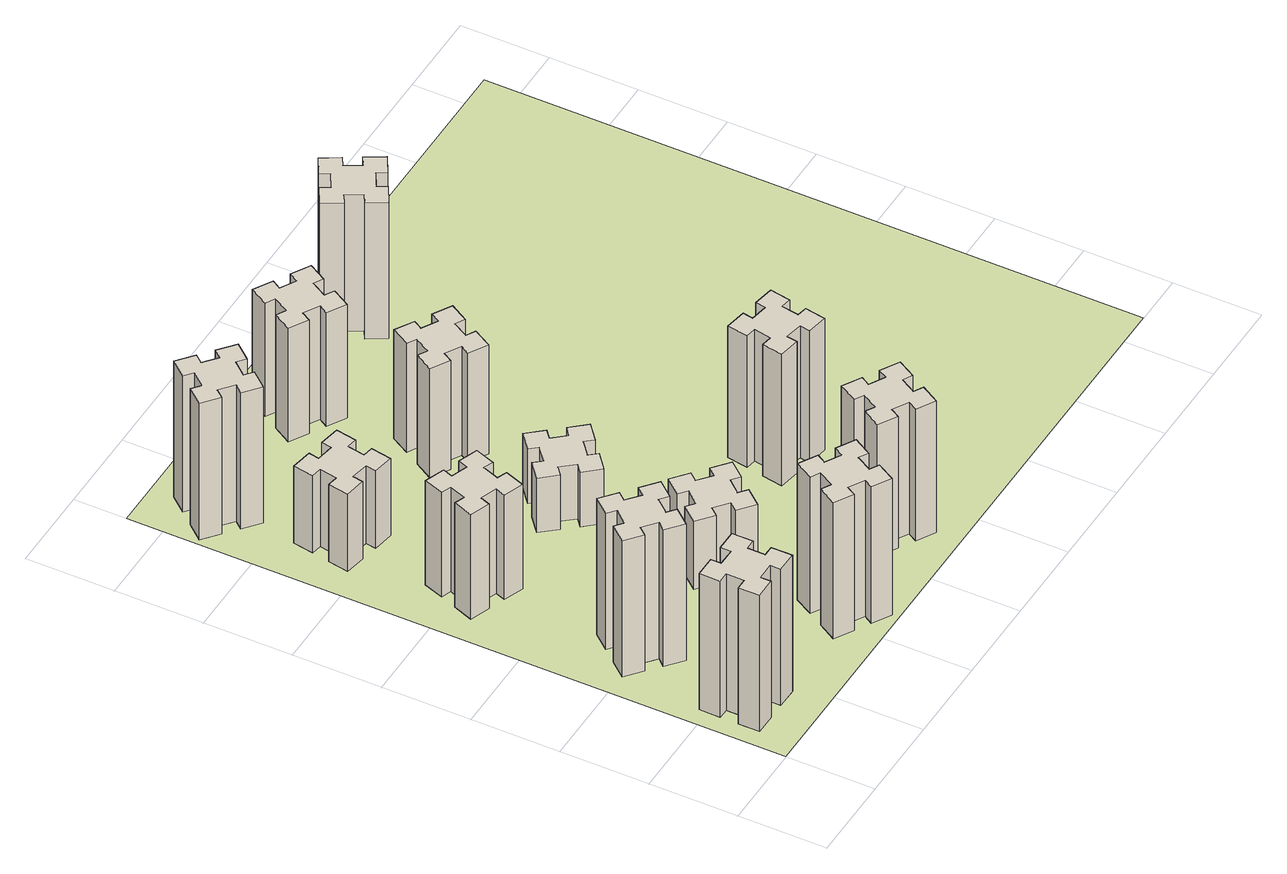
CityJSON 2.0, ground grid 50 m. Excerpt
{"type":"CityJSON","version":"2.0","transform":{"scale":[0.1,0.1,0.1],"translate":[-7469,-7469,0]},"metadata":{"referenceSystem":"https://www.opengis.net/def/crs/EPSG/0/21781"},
"CityObjects":{
"building1":{"type":"Building","attributes":{"class":"1000","function":"1000","usage":"1000","yearOfConstruction":2016,"roofType":"1000","measuredHeight":90,"storeysAboveGround":30,"storeysBelowGround":0},"geometry":[{"type":"Solid","lod":"1","boundaries":[[[[0,1,2,3,4,5,6,7,8,9,10,11,12,13,14,15,16,17,18,19]],[[17,16,20,21]],[[16,15,22,20]],[[15,14,23,22]],[[14,13,24,23]],[[13,12,25,24]],[[12,11,26,25]],[[11,10,27,26]],[[10,9,28,27]],[[9,8,29,28]],[[8,7,30,29]],[[7,6,31,30]],[[6,5,32,31]],[[5,4,33,32]],[[4,3,34,33]],[[3,2,35,34]],[[2,1,36,35]],[[1,0,37,36]],[[0,19,38,37]],[[19,18,39,38]],[[18,17,21,39]],[[24,25,26,27,28,29,30,31,32,33,34,35,36,37,38,39,21,20,22,23]]]]}]},
"building2":{"type":"Building","attributes":{"class":"1000","function":"1000","usage":"1000","yearOfConstruction":2016,"roofType":"1000","measuredHeight":90,"storeysAboveGround":30,"storeysBelowGround":0},"geometry":[{"type":"Solid","lod":"1","boundaries":[[[[40,41,42,43,44,45,46,47,48,49,50,51,52,53,54,55,56,57,58,59]],[[57,56,60,61]],[[56,55,62,60]],[[55,54,63,62]],[[54,53,64,63]],[[53,52,65,64]],[[52,51,66,65]],[[51,50,67,66]],[[50,49,68,67]],[[49,48,69,68]],[[48,47,70,69]],[[47,46,71,70]],[[46,45,72,71]],[[45,44,73,72]],[[44,43,74,73]],[[43,42,75,74]],[[42,41,76,75]],[[41,40,77,76]],[[40,59,78,77]],[[59,58,79,78]],[[58,57,61,79]],[[64,65,66,67,68,69,70,71,72,73,74,75,76,77,78,79,61,60,62,63]]]]}]},
"building3":{"type":"Building","attributes":{"class":"1000","function":"1000","usage":"1000","yearOfConstruction":2016,"roofType":"1000","measuredHeight":69,"storeysAboveGround":30,"storeysBelowGround":0},"geometry":[{"type":"Solid","lod":"1","boundaries":[[[[80,81,82,83,84,85,86,87,88,89,90,91,92,93,94,95,96,97,98,99]],[[97,96,100,101]],[[96,95,102,100]],[[95,94,103,102]],[[94,93,104,103]],[[93,92,105,104]],[[92,91,106,105]],[[91,90,107,106]],[[90,89,108,107]],[[89,88,109,108]],[[88,87,110,109]],[[87,86,111,110]],[[86,85,112,111]],[[85,84,113,112]],[[84,83,114,113]],[[83,82,115,114]],[[82,81,116,115]],[[81,80,117,116]],[[80,99,118,117]],[[99,98,119,118]],[[98,97,101,119]],[[104,105,106,107,108,109,110,111,112,113,114,115,116,117,118,119,101,100,102,103]]]]}]},
"building4":{"type":"Building","attributes":{"class":"1000","function":"1000","usage":"1000","yearOfConstruction":2016,"roofType":"1000","measuredHeight":51,"storeysAboveGround":30,"storeysBelowGround":0},"geometry":[{"type":"Solid","lod":"1","boundaries":[[[[120,121,122,123,124,125,126,127,128,129,130,131,132,133,134,135,136,137,138,139]],[[137,136,140,141]],[[136,135,142,140]],[[135,134,143,142]],[[134,133,144,143]],[[133,132,145,144]],[[132,131,146,145]],[[131,130,147,146]],[[130,129,148,147]],[[129,128,149,148]],[[128,127,150,149]],[[127,126,151,150]],[[126,125,152,151]],[[125,124,153,152]],[[124,123,154,153]],[[123,122,155,154]],[[122,121,156,155]],[[121,120,157,156]],[[120,139,158,157]],[[139,138,159,158]],[[138,137,141,159]],[[144,145,146,147,148,149,150,151,152,153,154,155,156,157,158,159,141,140,142,143]]]]}]},
"building5":{"type":"Building","attributes":{"class":"1000","function":"1000","usage":"1000","yearOfConstruction":2016,"roofType":"1000","measuredHeight":90,"storeysAboveGround":30,"storeysBelowGround":0},"geometry":[{"type":"Solid","lod":"1","boundaries":[[[[160,161,162,163,164,165,166,167,168,169,170,171,172,173,174,175,176,177,178,179]],[[177,176,180,181]],[[176,175,182,180]],[[175,174,183,182]],[[174,173,184,183]],[[173,172,185,184]],[[172,171,186,185]],[[171,170,187,186]],[[170,169,188,187]],[[169,168,189,188]],[[168,167,190,189]],[[167,166,191,190]],[[166,165,192,191]],[[165,164,193,192]],[[164,163,194,193]],[[163,162,195,194]],[[162,161,196,195]],[[161,160,197,196]],[[160,179,198,197]],[[179,178,199,198]],[[178,177,181,199]],[[184,185,186,187,188,189,190,191,192,193,194,195,196,197,198,199,181,180,182,183]]]]}]},
"building6":{"type":"Building","attributes":{"class":"1000","function":"1000","usage":"1000","yearOfConstruction":2016,"roofType":"1000","measuredHeight":90,"storeysAboveGround":30,"storeysBelowGround":0},"geometry":[{"type":"Solid","lod":"1","boundaries":[[[[200,201,202,203,204,205,206,207,208,209,210,211,212,213,214,215,216,217,218,219]],[[217,216,220,221]],[[216,215,222,220]],[[215,214,223,222]],[[214,213,224,223]],[[213,212,225,224]],[[212,211,226,225]],[[211,210,227,226]],[[210,209,228,227]],[[209,208,229,228]],[[208,207,230,229]],[[207,206,231,230]],[[206,205,232,231]],[[205,204,233,232]],[[204,203,234,233]],[[203,202,235,234]],[[202,201,236,235]],[[201,200,237,236]],[[200,219,238,237]],[[219,218,239,238]],[[218,217,221,239]],[[224,225,226,227,228,229,230,231,232,233,234,235,236,237,238,239,221,220,222,223]]]]}]},
"building7":{"type":"Building","attributes":{"class":"1000","function":"1000","usage":"1000","yearOfConstruction":2016,"roofType":"1000","measuredHeight":45,"storeysAboveGround":30,"storeysBelowGround":0},"geometry":[{"type":"Solid","lod":"1","boundaries":[[[[240,241,242,243,244,245,246,247,248,249,250,251,252,253,254,255,256,257,258,259]],[[257,256,260,261]],[[256,255,262,260]],[[255,254,263,262]],[[254,253,264,263]],[[253,252,265,264]],[[252,251,266,265]],[[251,250,267,266]],[[250,249,268,267]],[[249,248,269,268]],[[248,247,270,269]],[[247,246,271,270]],[[246,245,272,271]],[[245,244,273,272]],[[244,243,274,273]],[[243,242,275,274]],[[242,241,276,275]],[[241,240,277,276]],[[240,259,278,277]],[[259,258,279,278]],[[258,257,261,279]],[[264,265,266,267,268,269,270,271,272,273,274,275,276,277,278,279,261,260,262,263]]]]}]},
"building8":{"type":"Building","attributes":{"class":"1000","function":"1000","usage":"1000","yearOfConstruction":2016,"roofType":"1000","measuredHeight":36,"storeysAboveGround":30,"storeysBelowGround":0},"geometry":[{"type":"Solid","lod":"1","boundaries":[[[[280,281,282,283,284,285,286,287,288,289,290,291,292,293,294,295,296,297,298,299]],[[297,296,300,301]],[[296,295,302,300]],[[295,294,303,302]],[[294,293,304,303]],[[293,292,305,304]],[[292,291,306,305]],[[291,290,307,306]],[[290,289,308,307]],[[289,288,309,308]],[[288,287,310,309]],[[287,286,311,310]],[[286,285,312,311]],[[285,284,313,312]],[[284,283,314,313]],[[283,282,315,314]],[[282,281,316,315]],[[281,280,317,316]],[[280,299,318,317]],[[299,298,319,318]],[[298,297,301,319]],[[304,305,306,307,308,309,310,311,312,313,314,315,316,317,318,319,301,300,302,303]]]]}]},
"building9":{"type":"Building","attributes":{"class":"1000","function":"1000","usage":"1000","yearOfConstruction":2016,"roofType":"1000","measuredHeight":87,"storeysAboveGround":30,"storeysBelowGround":0},"geometry":[{"type":"Solid","lod":"1","boundaries":[[[[320,321,322,323,324,325,326,327,328,329,330,331,332,333,334,335,336,337,338,339]],[[337,336,340,341]],[[336,335,342,340]],[[335,334,343,342]],[[334,333,344,343]],[[333,332,345,344]],[[332,331,346,345]],[[331,330,347,346]],[[330,329,348,347]],[[329,328,349,348]],[[328,327,350,349]],[[327,326,351,350]],[[326,325,352,351]],[[325,324,353,352]],[[324,323,354,353]],[[323,322,355,354]],[[322,321,356,355]],[[321,320,357,356]],[[320,339,358,357]],[[339,338,359,358]],[[338,337,341,359]],[[344,345,346,347,348,349,350,351,352,353,354,355,356,357,358,359,341,340,342,343]]]]}]},
"building10":{"type":"Building","attributes":{"class":"1000","function":"1000","usage":"1000","yearOfConstruction":2016,"roofType":"1000","measuredHeight":72,"storeysAboveGround":30,"storeysBelowGround":0},"geometry":[{"type":"Solid","lod":"1","boundaries":[[[[360,361,362,363,364,365,366,367,368,369,370,371,372,373,374,375,376,377,378,379]],[[377,376,380,381]],[[376,375,382,380]],[[375,374,383,382]],[[374,373,384,383]],[[373,372,385,384]],[[372,371,386,385]],[[371,370,387,386]],[[370,369,388,387]],[[369,368,389,388]],[[368,367,390,389]],[[367,366,391,390]],[[366,365,392,391]],[[365,364,393,392]],[[364,363,394,393]],[[363,362,395,394]],[[362,361,396,395]],[[361,360,397,396]],[[360,379,398,397]],[[379,378,399,398]],[[378,377,381,399]],[[384,385,386,387,388,389,390,391,392,393,394,395,396,397,398,399,381,380,382,383]]]]}]},
"building11":{"type":"Building","attributes":{"class":"1000","function":"1000","usage":"1000","yearOfConstruction":2016,"roofType":"1000","measuredHeight":75,"storeysAboveGround":30,"storeysBelowGround":0},"geometry":[{"type":"Solid","lod":"1","boundaries":[[[[400,401,402,403,404,405,406,407,408,409,410,411,412,413,414,415,416,417,418,419]],[[417,416,420,421]],[[416,415,422,420]],[[415,414,423,422]],[[414,413,424,423]],[[413,412,425,424]],[[412,411,426,425]],[[411,410,427,426]],[[410,409,428,427]],[[409,408,429,428]],[[408,407,430,429]],[[407,406,431,430]],[[406,405,432,431]],[[405,404,433,432]],[[404,403,434,433]],[[403,402,435,434]],[[402,401,436,435]],[[401,400,437,436]],[[400,419,438,437]],[[419,418,439,438]],[[418,417,421,439]],[[424,425,426,427,428,429,430,431,432,433,434,435,436,437,438,439,421,420,422,423]]]]}]},
"building12":{"type":"Building","attributes":{"class":"1000","function":"1000","usage":"1000","yearOfConstruction":2016,"roofType":"1000","measuredHeight":87,"storeysAboveGround":30,"storeysBelowGround":0},"geometry":[{"type":"Solid","lod":"1","boundaries":[[[[440,441,442,443,444,445,446,447,448,449,450,451,452,453,454,455,456,457,458,459]],[[457,456,460,461]],[[456,455,462,460]],[[455,454,463,462]],[[454,453,464,463]],[[453,452,465,464]],[[452,451,466,465]],[[451,450,467,466]],[[450,449,468,467]],[[449,448,469,468]],[[448,447,470,469]],[[447,446,471,470]],[[446,445,472,471]],[[445,444,473,472]],[[444,443,474,473]],[[443,442,475,474]],[[442,441,476,475]],[[441,440,477,476]],[[440,459,478,477]],[[459,458,479,478]],[[458,457,461,479]],[[464,465,466,467,468,469,470,471,472,473,474,475,476,477,478,479,461,460,462,463]]]]}]},
"building13":{"type":"Building","attributes":{"class":"1000","function":"1000","usage":"1000","yearOfConstruction":2016,"roofType":"1000","measuredHeight":90,"storeysAboveGround":30,"storeysBelowGround":0},"geometry":[{"type":"Solid","lod":"1","boundaries":[[[[480,481,482,483,484,485,486,487,488,489,490,491,492,493,494,495,496,497,498,499]],[[497,496,500,501]],[[496,495,502,500]],[[495,494,503,502]],[[494,493,504,503]],[[493,492,505,504]],[[492,491,506,505]],[[491,490,507,506]],[[490,489,508,507]],[[489,488,509,508]],[[488,487,510,509]],[[487,486,511,510]],[[486,485,512,511]],[[485,484,513,512]],[[484,483,514,513]],[[483,482,515,514]],[[482,481,516,515]],[[481,480,517,516]],[[480,499,518,517]],[[499,498,519,518]],[[498,497,501,519]],[[504,505,506,507,508,509,510,511,512,513,514,515,516,517,518,519,501,500,502,503]]]]}]},
"landuse1":{"type":"LandUse","attributes":{"name":"plot1","function":"1010"},"geometry":[{"type":"MultiSurface","lod":"1","boundaries":[[[520,521,522,523]]]}]}
},
"vertices":[
[165,425,0],[165,325,0],[105,325,0],[105,205,0],[225,205,0],[225,265,0],[325,265,0],[325,205,0],[445,205,0],[445,325,0],[385,325,0],[385,425,0],[445,425,0],[445,545,0],[325,545,0],[325,485,0],[225,485,0],[225,545,0],[105,545,0],[105,425,0],[225,485,900],[225,545,900],[325,485,900],[325,545,900],[445,545,900],[445,425,900],[385,425,900],[385,325,900],[445,325,900],[445,205,900],[325,205,900],[325,265,900],[225,265,900],[225,205,900],[105,205,900],[105,325,900],[165,325,900],[165,425,900],[105,425,900],[105,545,900],
[484,1067,0],[408,1132,0],[446,1178,0],[354,1255,0],[277,1163,0],[323,1124,0],[259,1048,0],[213,1086,0],[136,994,0],[228,917,0],[266,963,0],[343,899,0],[304,853,0],[396,776,0],[473,868,0],[427,906,0],[492,983,0],[538,944,0],[615,1036,0],[523,1113,0],[492,983,900],[538,944,900],[427,906,900],[473,868,900],[396,776,900],[304,853,900],[343,899,900],[266,963,900],[228,917,900],[136,994,900],[213,1086,900],[259,1048,900],[323,1124,900],[277,1163,900],[354,1255,900],[446,1178,900],[408,1132,900],[484,1067,900],[523,1113,900],[615,1036,900],
[460,2042,0],[366,2076,0],[387,2132,0],[274,2173,0],[233,2060,0],[289,2040,0],[255,1946,0],[199,1967,0],[157,1854,0],[270,1813,0],[291,1869,0],[385,1835,0],[364,1779,0],[477,1737,0],[518,1850,0],[462,1871,0],[496,1965,0],[552,1944,0],[593,2057,0],[480,2098,0],[496,1965,690],[552,1944,690],[462,1871,690],[518,1850,690],[477,1737,690],[364,1779,690],[385,1835,690],[291,1869,690],[270,1813,690],[157,1854,690],[199,1967,690],[255,1946,690],[289,2040,690],[233,2060,690],[274,2173,690],[387,2132,690],[366,2076,690],[460,2042,690],[480,2098,690],[593,2057,690],
[276,2764,0],[258,2665,0],[199,2676,0],[178,2557,0],[297,2537,0],[307,2596,0],[405,2578,0],[395,2519,0],[513,2498,0],[534,2617,0],[475,2627,0],[492,2725,0],[551,2715,0],[572,2833,0],[454,2854,0],[444,2795,0],[345,2812,0],[356,2871,0],[237,2892,0],[217,2774,0],[345,2812,510],[356,2871,510],[444,2795,510],[454,2854,510],[572,2833,510],[551,2715,510],[492,2725,510],[475,2627,510],[534,2617,510],[513,2498,510],[395,2519,510],[405,2578,510],[307,2596,510],[297,2537,510],[178,2557,510],[199,2676,510],[258,2665,510],[276,2764,510],[217,2774,510],[237,2892,510],
[1214,346,0],[1127,396,0],[1157,448,0],[1053,508,0],[993,404,0],[1045,374,0],[995,287,0],[943,317,0],[883,213,0],[987,153,0],[1017,205,0],[1104,155,0],[1074,103,0],[1178,43,0],[1238,147,0],[1186,177,0],[1236,264,0],[1288,234,0],[1348,338,0],[1244,398,0],[1236,264,900],[1288,234,900],[1186,177,900],[1238,147,900],[1178,43,900],[1074,103,900],[1104,155,900],[1017,205,900],[987,153,900],[883,213,900],[943,317,900],[995,287,900],[1045,374,900],[993,404,900],[1053,508,900],[1157,448,900],[1127,396,900],[1214,346,900],[1244,398,900],[1348,338,900],
[384,3387,0],[308,3452,0],[346,3498,0],[254,3575,0],[177,3483,0],[223,3444,0],[159,3368,0],[113,3406,0],[36,3314,0],[128,3237,0],[166,3283,0],[243,3219,0],[204,3173,0],[296,3096,0],[373,3188,0],[327,3226,0],[392,3303,0],[438,3264,0],[515,3356,0],[423,3433,0],[392,3303,900],[438,3264,900],[327,3226,900],[373,3188,900],[296,3096,900],[204,3173,900],[243,3219,900],[166,3283,900],[128,3237,900],[36,3314,900],[113,3406,900],[159,3368,900],[223,3444,900],[177,3483,900],[254,3575,900],[346,3498,900],[308,3452,900],[384,3387,900],[423,3433,900],[515,3356,900],
[1167,906,0],[1232,983,0],[1278,944,0],[1355,1036,0],[1263,1113,0],[1224,1067,0],[1148,1132,0],[1186,1178,0],[1094,1255,0],[1017,1163,0],[1063,1124,0],[999,1048,0],[953,1086,0],[876,994,0],[968,917,0],[1006,963,0],[1083,899,0],[1044,853,0],[1136,776,0],[1213,868,0],[1083,899,450],[1044,853,450],[1006,963,450],[968,917,450],[876,994,450],[953,1086,450],[999,1048,450],[1063,1124,450],[1017,1163,450],[1094,1255,450],[1186,1178,450],[1148,1132,450],[1224,1067,450],[1263,1113,450],[1355,1036,450],[1278,944,450],[1232,983,450],[1167,906,450],[1213,868,450],[1136,776,450],
[1083,1972,0],[1006,1907,0],[968,1953,0],[876,1876,0],[953,1784,0],[999,1823,0],[1063,1746,0],[1017,1708,0],[1094,1616,0],[1186,1693,0],[1148,1739,0],[1224,1803,0],[1263,1757,0],[1355,1834,0],[1278,1926,0],[1232,1888,0],[1167,1964,0],[1213,2003,0],[1136,2095,0],[1044,2018,0],[1167,1964,360],[1213,2003,360],[1232,1888,360],[1278,1926,360],[1355,1834,360],[1263,1757,360],[1224,1803,360],[1148,1739,360],[1186,1693,360],[1094,1616,360],[1017,1708,360],[1063,1746,360],[999,1823,360],[953,1784,360],[876,1876,360],[968,1953,360],[1006,1907,360],[1083,1972,360],[1044,2018,360],[1136,2095,360],
[1657,305,0],[1744,255,0],[1714,203,0],[1818,143,0],[1878,247,0],[1826,277,0],[1876,364,0],[1928,334,0],[1988,438,0],[1884,498,0],[1854,446,0],[1767,496,0],[1797,548,0],[1693,608,0],[1633,504,0],[1685,474,0],[1635,387,0],[1583,417,0],[1523,313,0],[1627,253,0],[1635,387,870],[1583,417,870],[1685,474,870],[1633,504,870],[1693,608,870],[1797,548,870],[1767,496,870],[1854,446,870],[1884,498,870],[1988,438,870],[1928,334,870],[1876,364,870],[1826,277,870],[1878,247,870],[1818,143,870],[1714,203,870],[1744,255,870],[1657,305,870],[1627,253,870],[1523,313,870],
[1314,2666,0],[1227,2716,0],[1257,2768,0],[1153,2828,0],[1093,2724,0],[1145,2694,0],[1095,2607,0],[1043,2637,0],[983,2533,0],[1087,2473,0],[1117,2525,0],[1204,2475,0],[1174,2423,0],[1278,2363,0],[1338,2467,0],[1286,2497,0],[1336,2584,0],[1388,2554,0],[1448,2658,0],[1344,2718,0],[1336,2584,720],[1388,2554,720],[1286,2497,720],[1338,2467,720],[1278,2363,720],[1174,2423,720],[1204,2475,720],[1117,2525,720],[1087,2473,720],[983,2533,720],[1043,2637,720],[1095,2607,720],[1145,2694,720],[1093,2724,720],[1153,2828,720],[1257,2768,720],[1227,2716,720],[1314,2666,720],[1344,2718,720],[1448,2658,720],
[1214,3406,0],[1127,3456,0],[1157,3508,0],[1053,3568,0],[993,3464,0],[1045,3434,0],[995,3347,0],[943,3377,0],[883,3273,0],[987,3213,0],[1017,3265,0],[1104,3215,0],[1074,3163,0],[1178,3103,0],[1238,3207,0],[1186,3237,0],[1236,3324,0],[1288,3294,0],[1348,3398,0],[1244,3458,0],[1236,3324,750],[1288,3294,750],[1186,3237,750],[1238,3207,750],[1178,3103,750],[1074,3163,750],[1104,3215,750],[1017,3265,750],[987,3213,750],[883,3273,750],[943,3377,750],[995,3347,750],[1045,3434,750],[993,3464,750],[1053,3568,750],[1157,3508,750],[1127,3456,750],[1214,3406,750],[1244,3458,750],[1348,3398,750],
[2055,1047,0],[2072,1145,0],[2131,1135,0],[2152,1253,0],[2034,1274,0],[2024,1215,0],[1925,1232,0],[1936,1291,0],[1817,1312,0],[1797,1194,0],[1856,1184,0],[1838,1085,0],[1779,1096,0],[1758,977,0],[1877,957,0],[1887,1016,0],[1985,998,0],[1975,939,0],[2093,918,0],[2114,1037,0],[1985,998,870],[1975,939,870],[1887,1016,870],[1877,957,870],[1758,977,870],[1779,1096,870],[1838,1085,870],[1856,1184,870],[1797,1194,870],[1817,1312,870],[1936,1291,870],[1925,1232,870],[2024,1215,870],[2034,1274,870],[2152,1253,870],[2131,1135,870],[2072,1145,870],[2055,1047,870],[2114,1037,870],[2093,918,870],
[1844,3556,0],[1757,3506,0],[1727,3558,0],[1623,3498,0],[1683,3394,0],[1735,3424,0],[1785,3337,0],[1733,3307,0],[1793,3203,0],[1897,3263,0],[1867,3315,0],[1954,3365,0],[1984,3313,0],[2088,3373,0],[2028,3477,0],[1976,3447,0],[1926,3534,0],[1978,3564,0],[1918,3668,0],[1814,3608,0],[1926,3534,900],[1978,3564,900],[1976,3447,900],[2028,3477,900],[2088,3373,900],[1984,3313,900],[1954,3365,900],[1867,3315,900],[1897,3263,900],[1793,3203,900],[1733,3307,900],[1785,3337,900],[1735,3424,900],[1683,3394,900],[1623,3498,900],[1727,3558,900],[1757,3506,900],[1844,3556,900],[1814,3608,900],[1918,3668,900],
[5,3705,0],[3705,3705,0],[3705,5,0],[5,5,0]
]}
